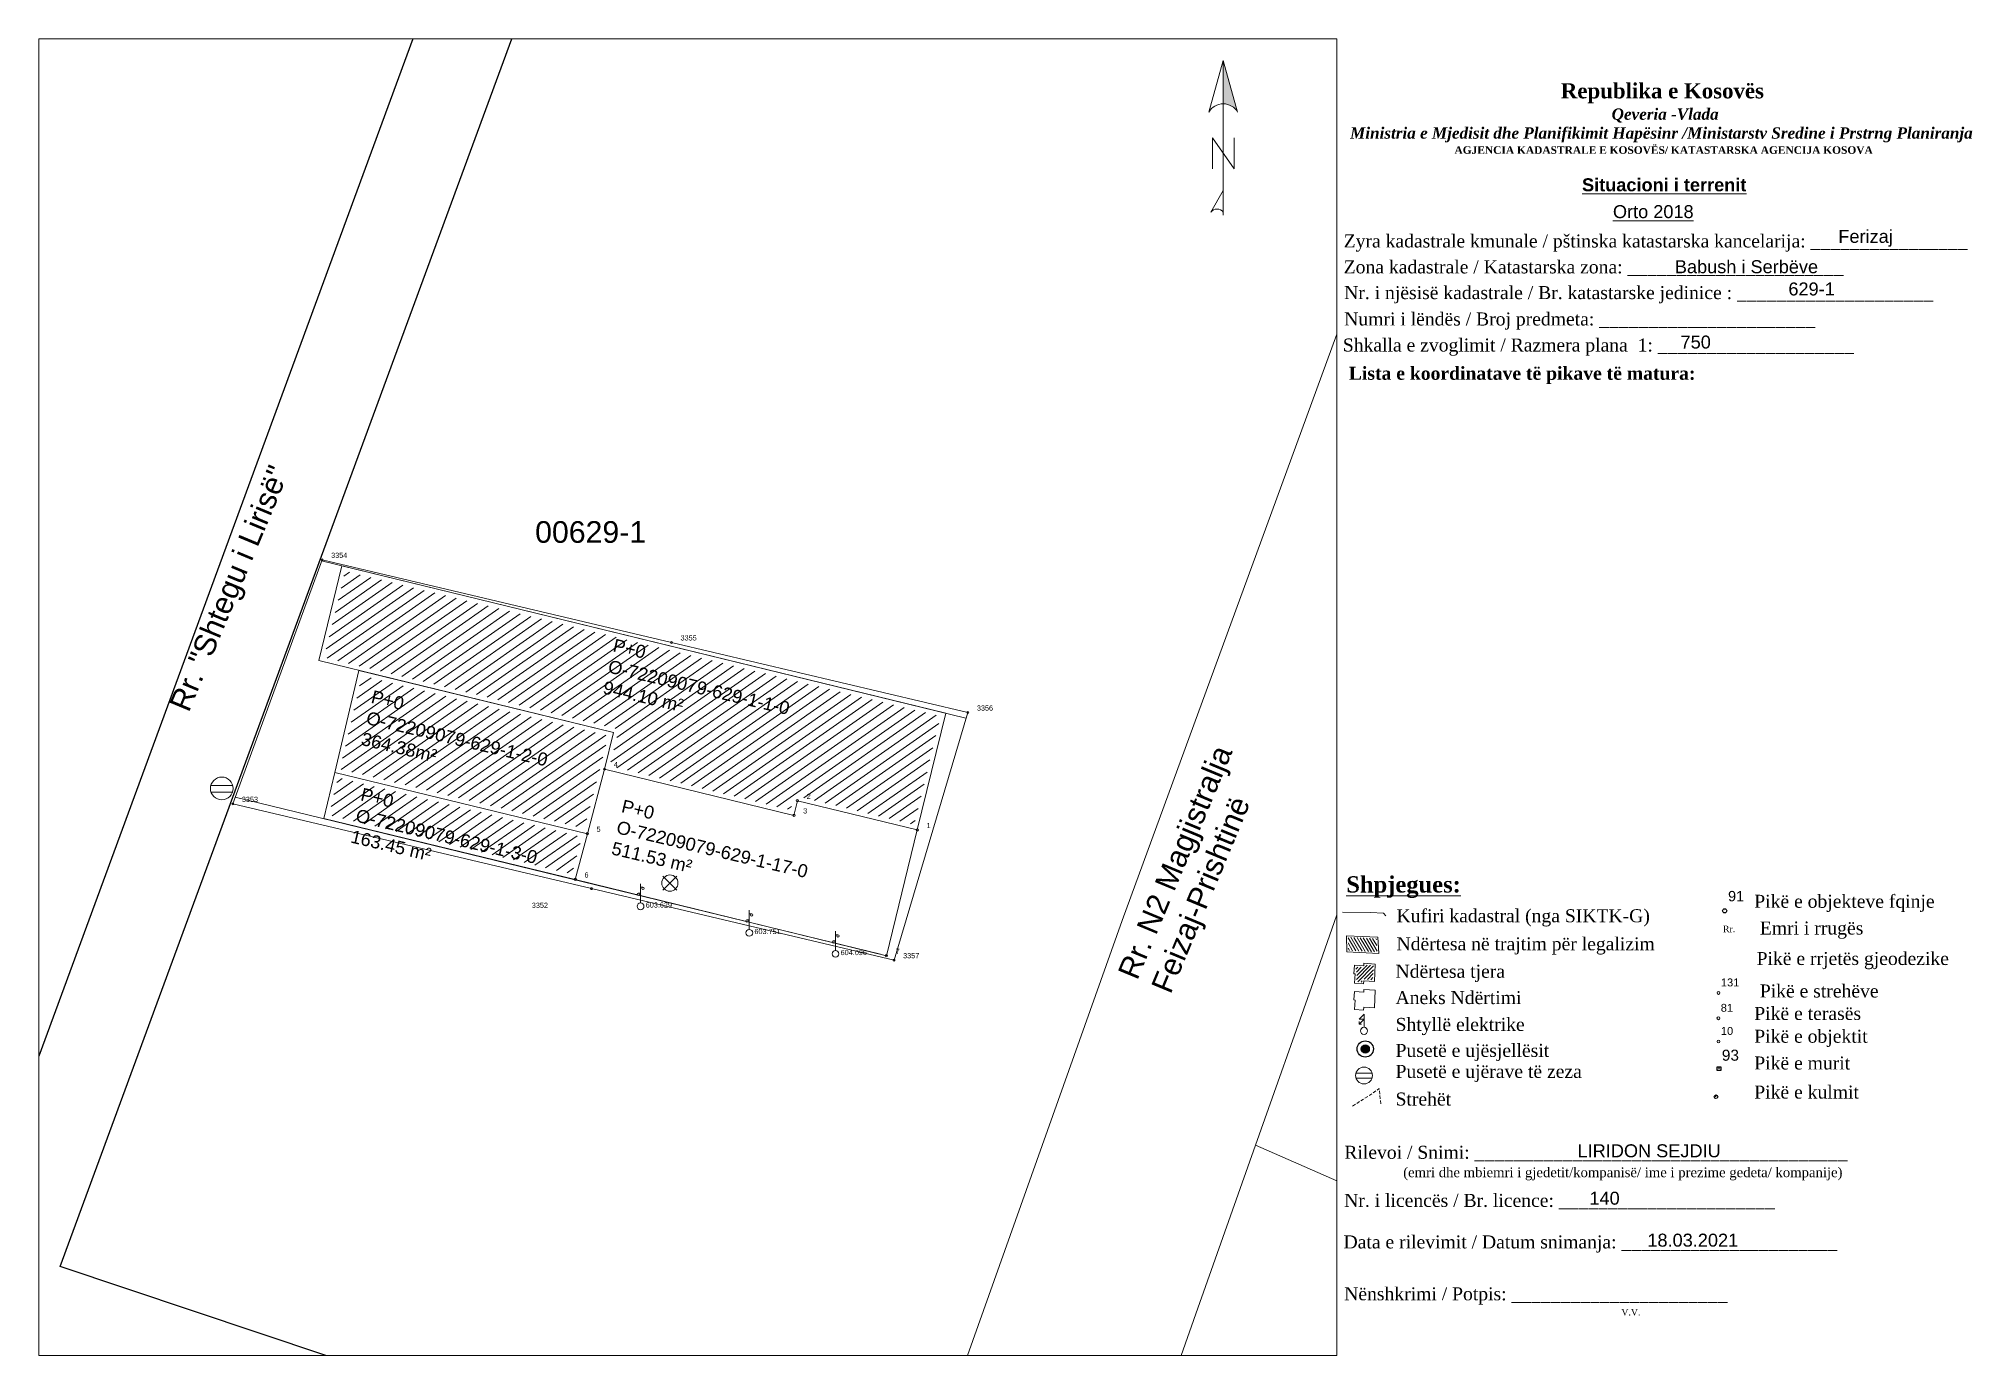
# Paper-space layout 'situacioni-629-1' of a CAD drawing. Header units: metres, sheet in millimetres. Extents: x 0 to 298, y 5 to 208.
# The model-space entities are those that its viewports show. They can reach past a viewport. Long polylines and large blocks are cut down to what shows.
import ezdxf
from ezdxf.enums import TextEntityAlignment as Align

# ---------------------------------------------------------------- set-up
doc = ezdxf.new("R2010")
doc.units = ezdxf.units.M
doc.linetypes.add('DASHED', pattern=[0.75, 0.5, -0.25])
doc.layers.get('0').update_dxf_attribs({"lineweight": 0})
for name, color, linetype in [('0-PARCEL-NUMBER-TEXT', 7, 'Continuous'), ('0-PARCELAT', 7, 'Continuous'), ('Etazha', 7, 'Continuous'), ('Pikat muri', 40, 'Continuous')]:
    doc.layers.add(name, color=color, linetype=linetype)
for name, color, linetype, lineweight in [('Bunar', 5, 'Continuous', 0), ('emrat e rrugeve', 7, 'Continuous', 0), ('Etazha 0 pikat', 1, 'Continuous', 0), ('Etazha 0 terasa', 6, 'Continuous', 0), ('kati 0', 1, 'Continuous', 0), ('kati 7 pikat', 233, 'Continuous', 0), ('Korniza e jashtme', 7, 'Continuous', 0), ('kyqje ujselles', 5, 'Continuous', 0), ('label', 1, 'Continuous', 0), ('ndarje', 52, 'Continuous', 0), ('ndertesa fqinje', 30, 'Continuous', 0), ('Parcela baze', 7, 'Continuous', 0), ('Parcela kadastrale', 7, 'Continuous', 0), ('Perdhesa', 1, 'Continuous', 0), ('perdhesa hash', 1, 'Continuous', 0), ('Pikat Ndarjes', 1, 'Continuous', 0), ('Pikat objekt', 7, 'Continuous', 0), ('Pikat shtyll ndriqimi', 40, 'Continuous', 0), ('Pikat zyrtare', 7, 'Continuous', 0), ('Puset fekali', 30, 'Continuous', 0), ('shkallet pikat', 183, 'Continuous', 0), ('Shtyll elektrike', 7, 'Continuous', 0), ('Shtyll ndriqimi', 7, 'Continuous', 0), ('streha', 190, 'Continuous', 0)]:
    doc.layers.add(name, color=color, linetype=linetype, lineweight=lineweight)
doc.styles.get("Standard").update_dxf_attribs({"font": 'arial.ttf'})

# ---------------------------------------------------------------- blocks, each defined once
blk = doc.blocks.new('*U8')
at = {"linetype": 'ByBlock', "lineweight": -2}
blk.add_hatch(color=0, dxfattribs=at).paths.add_polyline_path([(0, 562), (0, 301, -0.269143), (87, 250)])
at = {"color": 0, "linetype": 'ByBlock', "lineweight": -2}
for points in [[(87, 250, 0.580323), (-87, 250), (0, 562), (87, 250), (0, 562), (0, 300)], [(0, -356, 0.5), (-75, -356), (0, -225)]]:
    blk.add_lwpolyline(points, format="xyb", dxfattribs=at)
for points in [[(0, -375), (0, 562)], [(-66, -94), (-66, 94), (66, -94), (66, 94)]]:
    blk.add_lwpolyline(points, dxfattribs=at)
blk = doc.blocks.new('*X0')
for p, q in [((69.5, 22.78), (70, 22.78)), ((69.5, 22.75), (70, 22.75)), ((69.5, 22.72), (70, 22.72)), ((69.51, 22.81), (69.99, 22.81)), ((69.51, 22.69), (69.99, 22.69)), ((69.52, 22.84), (69.98, 22.84)), ((69.52, 22.66), (69.98, 22.66)), ((69.53, 22.88), (69.97, 22.88)), ((69.53, 22.62), (69.97, 22.62)), ((69.55, 22.91), (69.95, 22.91)), ((69.58, 22.94), (69.92, 22.94)), ((69.63, 22.97), (69.87, 22.97)), ((69.55, 22.59), (69.95, 22.59)), ((69.58, 22.56), (69.92, 22.56)), ((69.63, 22.53), (69.87, 22.53))]:
    blk.add_line(p, q)
blk = doc.blocks.new('Drill Hole')
at = {"color": 0, "linetype": 'ByBlock', "lineweight": -2}
for radius in [0.05, 0.025]:
    blk.add_circle((0, 0), radius, dxfattribs=at)
at = {"color": 0, "linetype": 'ByBlock', "lineweight": -2, "xscale": 0.1000000000000227, "yscale": 0.1000000000000227, "zscale": 0.1000000000000227}
blk.add_blockref('*X0', (-6.975, -2.275), dxfattribs=at)
blk = doc.blocks.new('Settling Basin - PK ujrat e zeza')
at = {"color": 21, "lineweight": 0, "flags": 128}
for points in [[(-0.95, 0.27), (0.96, 0.27)], [(-0.95, -0.33), (0.96, -0.33)]]:
    blk.add_lwpolyline(points, dxfattribs=at)
at = {"color": 21, "lineweight": 0}
blk.add_circle((0, 0), 1, dxfattribs=at)
blk = doc.blocks.new('Puset_Kan_Atmosferik')
blk.add_blockref('Settling Basin - PK ujrat e zeza', (0, 0))
blk = doc.blocks.new('Pole electricity_ Shtyllë Elekrike Druri - tension i lartë')
at = {"color": 1, "linetype": 'ByBlock', "lineweight": 0, "flags": 128}
for points in [[(0, 0.5), (0, 2.35), (-0.7, 1.65), (0, 1.65), (-0.7, 0.95)], [(-0.35, 0.95), (-0.7, 0.95), (-0.7, 1.3)]]:
    blk.add_lwpolyline(points, dxfattribs=at)
at = {"color": 1, "linetype": 'ByBlock', "lineweight": 0}
blk.add_circle((0, 0), 0.5, dxfattribs=at)
blk = doc.blocks.new('Shtylle_Elekrike_Druri')
at = {"color": 1, "lineweight": 0}
blk.add_blockref('Pole electricity_ Shtyllë Elekrike Druri - tension i lartë', (0, 0), dxfattribs=at)
blk = doc.blocks.new('*U9')
at = {"color": 0, "linetype": 'ByBlock', "lineweight": -2}
blk.add_line((0, 0), (0, 0), dxfattribs=at)
blk.add_circle((0, 0), 0.5, dxfattribs=at)
blk = doc.blocks.new('*U14', base_point=(336.16, 80.43, 619.62))
at = {"layer": 'shkallet pikat', "linetype": 'ByBlock', "insert": (336.52, 81.43), "char_height": 1.217, "attachment_point": 7}
blk.add_mtext('131', dxfattribs=at)
blk = doc.blocks.new('*U15', base_point=(336.16, 80.43, 619.62))
at = {"layer": 'shkallet pikat', "linetype": 'ByBlock', "lineweight": -2}
blk.add_blockref('*U14', (336.16, 80.43, 619.62), dxfattribs=at)
blk = doc.blocks.new('*U16', base_point=(336.16, 80.43, 619.62))
at = {"layer": 'shkallet pikat', "linetype": 'ByBlock', "lineweight": -2, "xscale": 0.4424959465003714, "yscale": 0.4424959465003714, "zscale": 0.4424959465003714}
blk.add_blockref('*U9', (336.16, 80.43, 619.62), dxfattribs=at)
at = {"layer": 'shkallet pikat', "linetype": 'ByBlock', "lineweight": -2}
blk.add_blockref('*U15', (336.16, 80.43, 619.62), dxfattribs=at)
blk = doc.blocks.new('*U17', base_point=(344.98, 90.05, 619.9))
at = {"layer": 'Etazha 0 terasa', "linetype": 'ByBlock', "insert": (345.34, 91.04), "char_height": 1.217, "attachment_point": 7}
blk.add_mtext('81', dxfattribs=at)
blk = doc.blocks.new('*U18', base_point=(344.98, 90.05, 619.9))
at = {"layer": 'Etazha 0 terasa', "linetype": 'ByBlock', "lineweight": -2}
blk.add_blockref('*U17', (344.98, 90.05, 619.9), dxfattribs=at)
blk = doc.blocks.new('*U19', base_point=(344.98, 90.05, 619.9))
at = {"layer": 'Etazha 0 terasa', "linetype": 'ByBlock', "lineweight": -2}
blk.add_blockref('*U18', (344.98, 90.05, 619.9), dxfattribs=at)
at = {"layer": 'Etazha 0 terasa', "linetype": 'ByBlock', "lineweight": -2, "xscale": 0.4424959465003714, "yscale": 0.4424959465003714, "zscale": 0.4424959465003714}
blk.add_blockref('*U9', (344.98, 90.05, 619.9), dxfattribs=at)
blk = doc.blocks.new('*U20', base_point=(342.04, 86.06, 620.6))
at = {"layer": 'Etazha 0 pikat', "linetype": 'ByBlock', "insert": (342.4, 87.06), "char_height": 1.217, "attachment_point": 7}
blk.add_mtext('10', dxfattribs=at)
blk = doc.blocks.new('*U21', base_point=(342.04, 86.06, 620.6))
at = {"layer": 'Etazha 0 pikat', "linetype": 'ByBlock', "lineweight": -2}
blk.add_blockref('*U20', (342.04, 86.06, 620.6), dxfattribs=at)
blk = doc.blocks.new('*U22', base_point=(342.04, 86.06, 620.6))
at = {"layer": 'Etazha 0 pikat', "linetype": 'ByBlock', "lineweight": -2}
blk.add_blockref('*U21', (342.04, 86.06, 620.6), dxfattribs=at)
at = {"layer": 'Etazha 0 pikat', "linetype": 'ByBlock', "lineweight": -2, "xscale": 0.4424959465003714, "yscale": 0.4424959465003714, "zscale": 0.4424959465003714}
blk.add_blockref('*U9', (342.04, 86.06, 620.6), dxfattribs=at)
blk = doc.blocks.new('A$C15BF54BC')
at = {"layer": 'perdhesa hash'}
h = blk.add_hatch(dxfattribs=at)
h.set_pattern_fill('ANSI31', color=256, scale=0.3, angle=45)
h.set_pattern_definition([(90, (-7512377.7412, -4692014.2266), (-0.9525, 2e-16), [])])
h.paths.add_polyline_path([(3.13, 10.88), (0.67, 6.69), (9.51, 0.73), (11.77, 5.14)])
h.paths.add_polyline_path([(3.98, 6.84), (6.05, 5.66), (6.47, 6.4), (4.4, 7.58)], flags=24)
h.paths.add_polyline_path([(2.22, 8.76), (9.68, 3.8), (10.17, 4.53), (2.71, 9.49)], flags=24)
at = {"layer": 'Perdhesa', "elevation": 615.28, "flags": 128}
blk.add_lwpolyline([(9.69, 0), (0, 6.54), (2.97, 11.59), (12.42, 5.31)], close=True, dxfattribs=at)
blk = doc.blocks.new('*U24')
at = {"color": 0, "linetype": 'ByBlock', "lineweight": -2}
blk.add_line((0, 0), (0, 0.5), dxfattribs=at)
blk.add_lwpolyline([(-0.5, -0.5), (-0.5, 0.5), (0.5, 0.5), (0.5, -0.5)], close=True, dxfattribs=at)
blk = doc.blocks.new('*U25', base_point=(331.69, 53.99, 573.27))
at = {"layer": 'Pikat muri', "linetype": 'ByBlock', "insert": (332.34, 55.79, 573.27), "char_height": 2.54, "attachment_point": 7}
blk.add_mtext('93', dxfattribs=at)
blk = doc.blocks.new('*U26', base_point=(331.69, 53.99, 573.27))
at = {"color": 25, "linetype": 'ByBlock', "lineweight": -2}
blk.add_blockref('*U25', (331.69, 53.99, 573.27), dxfattribs=at)
blk = doc.blocks.new('*U27')
at = {"color": 0, "linetype": 'ByBlock', "lineweight": -2}
blk.add_line((0, 0), (0, 0.5), dxfattribs=at)
blk.add_circle((0, 0), 0.5, dxfattribs=at)
blk = doc.blocks.new('*U30', base_point=(327.64, 52.97, 576.3))
at = {"layer": 'Pikat objekt', "linetype": 'ByBlock', "insert": (328.29, 54.78, 576.3), "char_height": 2, "attachment_point": 7}
blk.add_mtext('{\\C26;91}', dxfattribs=at)
blk = doc.blocks.new('*U31', base_point=(327.64, 52.97, 576.3))
at = {"layer": 'Pikat objekt', "color": 24, "linetype": 'ByBlock', "lineweight": -2}
blk.add_blockref('*U30', (327.64, 52.97, 576.3), dxfattribs=at)
blk = doc.blocks.new('ACMAP_ANN_TEMPLATE_PIN-SUN')
blk.add_attdef('PIN', text='', height=2.5).set_placement((366708.21, 310584.18), align=Align.MIDDLE)
blk = doc.blocks.new('*U39', base_point=(7513399.422, 4700627.979, 603.101))
at = {"layer": 'Puset fekali', "color": 0, "linetype": 'ByBlock', "lineweight": -2, "xscale": 1.312499985891642, "yscale": 1.312499985891642, "zscale": 1.312499985891642}
blk.add_blockref('Puset_Kan_Atmosferik', (7513399.422, 4700627.979, 603.101), dxfattribs=at)
blk = doc.blocks.new('Marker Pnt')
at = {"flags": 128}
for points in [[(0.86, -0.86), (-0.86, 0.86)], [(0.86, 0.86), (-0.86, -0.86)]]:
    blk.add_lwpolyline(points, dxfattribs=at)
blk.add_circle((0, 0), 1)
blk = doc.blocks.new('*U40', base_point=(7513451.163, 4700617.055, 603.528))
at = {"layer": 'Bunar', "linetype": 'ByBlock', "lineweight": -2, "xscale": 0.937499990625, "yscale": 0.937499990625, "zscale": 0.937499990625}
blk.add_blockref('Marker Pnt', (7513451.163, 4700617.055, 603.528), dxfattribs=at)
blk = doc.blocks.new('Shtyll ndriqimi')
at = {"layer": 'Shtyll ndriqimi'}
for p, q in [((0, 0.15), (0, 1.005)), ((0, 0.578), (-0.106, 0.578)), ((0, 0.847), (0.106, 0.847))]:
    blk.add_line(p, q, dxfattribs=at)
for centre, radius in [((-0.106, 0.528), 0.05), ((0, 0), 0.15), ((0.106, 0.797), 0.05)]:
    blk.add_circle(centre, radius, dxfattribs=at)
blk = doc.blocks.new('*U98', base_point=(7513447.781, 4700614.374, 603.629))
at = {"layer": 'kati 7 pikat', "linetype": 'ByBlock', "lineweight": -2, "xscale": 2.596568450992629, "yscale": 2.596568450992629, "zscale": 2.596568450992629}
blk.add_blockref('Shtyll ndriqimi', (7513447.781, 4700614.374, 603.629), dxfattribs=at)
at = {"layer": 'label', "linetype": 'ByBlock', "insert": (7513448.37283, 4700614.524, 603.629), "char_height": 0.6, "attachment_point": 4}
blk.add_mtext('{\\C256;603.629}', dxfattribs=at)
blk = doc.blocks.new('*U102', base_point=(7513460.333, 4700611.313, 603.751))
at = {"layer": 'kati 7 pikat', "linetype": 'ByBlock', "lineweight": -2, "xscale": 2.596568450992629, "yscale": 2.596568450992629, "zscale": 2.596568450992629}
blk.add_blockref('Shtyll ndriqimi', (7513460.333, 4700611.313, 603.751), dxfattribs=at)
at = {"layer": 'label', "linetype": 'ByBlock', "insert": (7513460.92483, 4700611.463, 603.751), "char_height": 0.6, "attachment_point": 4}
blk.add_mtext('{\\C256;603.751}', dxfattribs=at)
blk = doc.blocks.new('*U104', base_point=(7513470.29, 4700608.877, 604.096))
at = {"layer": 'kati 7 pikat', "linetype": 'ByBlock', "lineweight": -2, "xscale": 2.596568450992629, "yscale": 2.596568450992629, "zscale": 2.596568450992629}
blk.add_blockref('Shtyll ndriqimi', (7513470.29, 4700608.877, 604.096), dxfattribs=at)
at = {"layer": 'label', "linetype": 'ByBlock', "insert": (7513470.88183, 4700609.027, 604.096), "char_height": 0.6, "attachment_point": 4}
blk.add_mtext('{\\C256;604.096}', dxfattribs=at)
blk = doc.blocks.new('*U124', base_point=(7513442.11, 4700616.41))
at = {"layer": 'Pikat zyrtare', "linetype": 'ByBlock', "lineweight": -2}
blk.add_line((7513442.11, 4700616.41), (7513442.11, 4700616.41), dxfattribs=at)
blk.add_circle((7513442.11, 4700616.41), 0.112, dxfattribs=at)
at = {"layer": 'Pikat zyrtare', "linetype": 'ByBlock', "insert": (7513435.22, 4700614.79), "char_height": 0.6, "attachment_point": 1}
blk.add_mtext('3352', dxfattribs=at)
blk = doc.blocks.new('*U125', base_point=(7513400.68, 4700626.21))
at = {"layer": 'Pikat zyrtare', "linetype": 'ByBlock', "lineweight": -2}
blk.add_line((7513400.68, 4700626.21), (7513400.68, 4700626.21), dxfattribs=at)
blk.add_circle((7513400.68, 4700626.21), 0.112, dxfattribs=at)
at = {"layer": 'Pikat zyrtare', "linetype": 'ByBlock', "insert": (7513401.74, 4700627.02), "char_height": 0.6, "attachment_point": 1}
blk.add_mtext('3353', dxfattribs=at)
blk = doc.blocks.new('*U126', base_point=(7513411, 4700654.39))
at = {"layer": 'Pikat zyrtare', "linetype": 'ByBlock', "lineweight": -2}
blk.add_line((7513411, 4700654.39), (7513411, 4700654.39), dxfattribs=at)
blk.add_circle((7513411, 4700654.39), 0.112, dxfattribs=at)
at = {"layer": 'Pikat zyrtare', "linetype": 'ByBlock', "insert": (7513412.05, 4700655.21), "char_height": 0.6, "attachment_point": 1}
blk.add_mtext('3354', dxfattribs=at)
blk = doc.blocks.new('*U127', base_point=(7513451.34, 4700644.85))
at = {"layer": 'Pikat zyrtare', "linetype": 'ByBlock', "lineweight": -2}
blk.add_line((7513451.34, 4700644.85), (7513451.34, 4700644.85), dxfattribs=at)
blk.add_circle((7513451.34, 4700644.85), 0.112, dxfattribs=at)
at = {"layer": 'Pikat zyrtare', "linetype": 'ByBlock', "insert": (7513452.39, 4700645.67), "char_height": 0.6, "attachment_point": 1}
blk.add_mtext('3355', dxfattribs=at)
blk = doc.blocks.new('*U128', base_point=(7513485.56, 4700636.76))
at = {"layer": 'Pikat zyrtare', "linetype": 'ByBlock', "lineweight": -2}
blk.add_line((7513485.56, 4700636.76), (7513485.56, 4700636.76), dxfattribs=at)
blk.add_circle((7513485.56, 4700636.76), 0.112, dxfattribs=at)
at = {"layer": 'Pikat zyrtare', "linetype": 'ByBlock', "insert": (7513486.61, 4700637.57), "char_height": 0.6, "attachment_point": 1}
blk.add_mtext('3356', dxfattribs=at)
blk = doc.blocks.new('*U129', base_point=(7513477.04, 4700608.15))
at = {"layer": 'Pikat zyrtare', "linetype": 'ByBlock', "lineweight": -2}
blk.add_line((7513477.04, 4700608.15), (7513477.04, 4700608.15), dxfattribs=at)
blk.add_circle((7513477.04, 4700608.15), 0.112, dxfattribs=at)
at = {"layer": 'Pikat zyrtare', "linetype": 'ByBlock', "insert": (7513478.09, 4700608.97), "char_height": 0.6, "attachment_point": 1}
blk.add_mtext('3357', dxfattribs=at)
blk = doc.blocks.new('*U130', base_point=(7513479.73, 4700623.19))
at = {"layer": 'Pikat Ndarjes', "linetype": 'ByBlock', "lineweight": -2}
blk.add_line((7513479.73, 4700623.19), (7513479.73, 4700623.19), dxfattribs=at)
blk.add_circle((7513479.73, 4700623.19), 0.131, dxfattribs=at)
at = {"layer": 'Pikat Ndarjes', "linetype": 'ByBlock', "insert": (7513480.8, 4700624), "char_height": 0.6, "attachment_point": 1}
blk.add_mtext('1', dxfattribs=at)
blk = doc.blocks.new('*U131', base_point=(7513465.89, 4700626.57))
at = {"layer": 'Pikat Ndarjes', "linetype": 'ByBlock', "lineweight": -2}
blk.add_line((7513465.89, 4700626.57), (7513465.89, 4700626.57), dxfattribs=at)
blk.add_circle((7513465.89, 4700626.57), 0.131, dxfattribs=at)
at = {"layer": 'Pikat Ndarjes', "linetype": 'ByBlock', "insert": (7513466.96, 4700627.38), "char_height": 0.6, "attachment_point": 1}
blk.add_mtext('2', dxfattribs=at)
blk = doc.blocks.new('*U132', base_point=(7513465.48, 4700624.87))
at = {"layer": 'Pikat Ndarjes', "linetype": 'ByBlock', "lineweight": -2}
blk.add_line((7513465.48, 4700624.87), (7513465.48, 4700624.87), dxfattribs=at)
blk.add_circle((7513465.48, 4700624.87), 0.131, dxfattribs=at)
at = {"layer": 'Pikat Ndarjes', "linetype": 'ByBlock', "insert": (7513466.55, 4700625.69), "char_height": 0.6, "attachment_point": 1}
blk.add_mtext('3', dxfattribs=at)
blk = doc.blocks.new('*U133', base_point=(7513443.61, 4700630.21))
at = {"layer": 'Pikat Ndarjes', "linetype": 'ByBlock', "lineweight": -2}
blk.add_line((7513443.61, 4700630.21), (7513443.61, 4700630.21), dxfattribs=at)
blk.add_circle((7513443.61, 4700630.21), 0.131, dxfattribs=at)
at = {"layer": 'Pikat Ndarjes', "linetype": 'ByBlock', "insert": (7513444.68, 4700631.03), "char_height": 0.6, "attachment_point": 1}
blk.add_mtext('4', dxfattribs=at)
blk = doc.blocks.new('*U134', base_point=(7513441.63, 4700622.75))
at = {"layer": 'Pikat Ndarjes', "linetype": 'ByBlock', "lineweight": -2}
blk.add_line((7513441.63, 4700622.75), (7513441.63, 4700622.75), dxfattribs=at)
blk.add_circle((7513441.63, 4700622.75), 0.131, dxfattribs=at)
at = {"layer": 'Pikat Ndarjes', "linetype": 'ByBlock', "insert": (7513442.69, 4700623.57), "char_height": 0.6, "attachment_point": 1}
blk.add_mtext('5', dxfattribs=at)
blk = doc.blocks.new('*U135', base_point=(7513440.23, 4700617.48))
at = {"layer": 'Pikat Ndarjes', "linetype": 'ByBlock', "lineweight": -2}
blk.add_line((7513440.23, 4700617.48), (7513440.23, 4700617.48), dxfattribs=at)
blk.add_circle((7513440.23, 4700617.48), 0.131, dxfattribs=at)
at = {"layer": 'Pikat Ndarjes', "linetype": 'ByBlock', "insert": (7513441.3, 4700618.29), "char_height": 0.6, "attachment_point": 1}
blk.add_mtext('6', dxfattribs=at)
blk = doc.blocks.new('*U136', base_point=(7513476.16, 4700608.66))
at = {"layer": 'Pikat Ndarjes', "linetype": 'ByBlock', "lineweight": -2}
blk.add_line((7513476.16, 4700608.66), (7513476.16, 4700608.66), dxfattribs=at)
blk.add_circle((7513476.16, 4700608.66), 0.131, dxfattribs=at)
at = {"layer": 'Pikat Ndarjes', "linetype": 'ByBlock', "insert": (7513477.23, 4700609.47), "char_height": 0.6, "attachment_point": 1}
blk.add_mtext('7', dxfattribs=at)

msp = doc.modelspace()

# ---------------------------------------------------------------- hatches: boundary and pattern name
at = {"layer": 'kati 0'}
h = msp.add_hatch(dxfattribs=at)
h.set_pattern_fill('ANSI31', color=252, scale=0.3, angle=350)
h.paths.add_polyline_path([(7513413.67, 4700653.08), (7513411.23, 4700643.11), (7513445.25, 4700634.81), (7513444.21, 4700630.58), (7513465.11, 4700625.48), (7513465.53, 4700627.17), (7513479.36, 4700623.79), (7513482.42, 4700636.31)])
h.paths.add_polyline_path([(7513465.83, 4700627.24), (7513468.45, 4700627.24), (7513468.45, 4700629.87), (7513465.83, 4700629.87)], flags=24)
h.paths.add_polyline_path([(7513457.04, 4700626.46), (7513459.66, 4700626.46), (7513459.66, 4700629.08), (7513457.04, 4700629.08)], flags=25)
h.paths.add_polyline_path([(7513443.89, 4700629.41), (7513446.51, 4700629.41), (7513446.51, 4700632.04), (7513443.89, 4700632.04)], flags=25)
h.paths.add_polyline_path([(7513444.9, 4700634.14), (7513447.51, 4700634.14), (7513447.51, 4700636.77), (7513444.9, 4700636.77)], flags=24)
h.paths.add_polyline_path([(7513415.74, 4700641.38), (7513419.35, 4700641.38), (7513419.35, 4700644.01), (7513415.74, 4700644.01)], flags=25)
h.paths.add_polyline_path([(7513442.61, 4700638.26), (7513464.26, 4700633.14), (7513466.13, 4700641.04), (7513444.48, 4700646.16)], flags=24)
h = msp.add_hatch(dxfattribs=at)
h.set_pattern_fill('ANSI31', color=252, scale=0.3, angle=350)
h.paths.add_polyline_path([(7513415.61, 4700641.01), (7513414.13, 4700634.72, -0.093356), (7513414.14, 4700634.65, -0.211877), (7513414.08, 4700634.51), (7513413.07, 4700630.21), (7513441.27, 4700623.36), (7513442.52, 4700628.05, -0.191104), (7513442.55, 4700628.19), (7513443.12, 4700630.33), (7513444.04, 4700634.07)])
h.paths.add_polyline_path([(7513440.33, 4700627.52), (7513442.95, 4700627.52), (7513442.95, 4700630.15), (7513440.33, 4700630.15)], flags=24)
h.paths.add_polyline_path([(7513435.6, 4700624.21), (7513440.97, 4700624.21), (7513440.97, 4700626.52), (7513435.6, 4700626.52)], flags=25)
h.paths.add_polyline_path([(7513435.66, 4700625.58), (7513441.9, 4700625.58), (7513441.9, 4700627.89), (7513435.66, 4700627.89)], flags=24)
h.paths.add_polyline_path([(7513414.7, 4700632.31), (7513436.34, 4700627.2), (7513438.21, 4700635.1), (7513416.56, 4700640.22)], flags=24)
h = msp.add_hatch(dxfattribs=at)
h.set_pattern_fill('ANSI31', color=252, scale=0.3, angle=350)
h.paths.add_polyline_path([(7513412.84, 4700629.24), (7513411.8, 4700624.9), (7513439.87, 4700618.08), (7513441.01, 4700622.39)])
h.paths.add_polyline_path([(7513437.99, 4700618.32), (7513440.61, 4700618.32), (7513440.61, 4700620.95), (7513437.99, 4700620.95)], flags=25)
h.paths.add_polyline_path([(7513411.9, 4700626.02), (7513414.52, 4700626.02), (7513414.52, 4700628.64), (7513411.9, 4700628.64)], flags=25)
h.paths.add_polyline_path([(7513413.42, 4700621.05), (7513435.14, 4700615.92), (7513437, 4700623.83), (7513415.29, 4700628.96)], flags=9)

# ---------------------------------------------------------------- linework, layer by layer
at = {"layer": '0-PARCELAT', "lineweight": 0}
for points in [[(7513540.37, 4700648.43), (7513525.45, 4700605.59), (7513518.79, 4700586.77), (7513512.13, 4700567.97), (7513503.73, 4700544.25)], [(7513475.45, 4700534.27), (7513503.4, 4700612.74), (7513518.92, 4700655.19), (7513531.56, 4700689.75)], [(7513566.18, 4700566.12), (7513518.79, 4700586.77), (7513525.45, 4700605.59), (7513540.37, 4700648.43)], [(7513531.56, 4700689.75), (7513518.92, 4700655.19), (7513503.4, 4700612.74), (7513475.45, 4700534.27)]]:
    msp.add_lwpolyline(points, dxfattribs=at)
at = {"layer": '0-PARCELAT', "flags": 128}
msp.add_lwpolyline([(7513466.74, 4700806.59), (7513458.3, 4700802.61), (7513452.96, 4700800.14), (7513366.9, 4700566.1), (7513474.06, 4700530.31), (7513475.45, 4700534.27), (7513477.64, 4700540.41), (7513380.76, 4700572.76)], close=True, dxfattribs=at)
at = {"layer": 'kati 0', "color": 252, "flags": 128}
for points, elevation in [([(7513443.61, 4700630.21), (7513465.48, 4700624.87), (7513465.89, 4700626.57), (7513479.73, 4700623.19), (7513483.03, 4700636.67), (7513413.3, 4700653.69), (7513410.62, 4700642.74), (7513444.64, 4700634.44)], 603.45), ([(7513444.64, 4700634.44), (7513415.24, 4700641.61), (7513412.46, 4700629.84), (7513441.63, 4700622.75), (7513443.61, 4700630.21)], 603.25), ([(7513441.63, 4700622.75), (7513412.46, 4700629.84), (7513411.2, 4700624.53), (7513440.23, 4700617.48)], 603.25)]:
    msp.add_lwpolyline(points, close=True, dxfattribs=dict(at, elevation=elevation))
at = {"layer": 'kati 0', "flags": 128}
msp.add_lwpolyline([(7513479.73, 4700623.19), (7513465.89, 4700626.57), (7513465.48, 4700624.87), (7513443.61, 4700630.21), (7513441.63, 4700622.75), (7513440.23, 4700617.48), (7513476.16, 4700608.66)], close=True, dxfattribs=at)
at = {"layer": 'ndarje', "flags": 128}
for points in [[(7513410.95, 4700654.26), (7513485.33, 4700636.11)], [(7513475.48, 4700608.85), (7513400.96, 4700626.97)]]:
    msp.add_lwpolyline(points, dxfattribs=at)
at = {"layer": 'Parcela baze'}
msp.add_lwpolyline([(7513442.11, 4700616.41), (7513400.69, 4700626.21), (7513411, 4700654.39), (7513451.34, 4700644.85), (7513485.56, 4700636.76), (7513477.04, 4700608.15)], close=True, dxfattribs=at)

# ---------------------------------------------------------------- block references
at = {"layer": '0-PARCEL-NUMBER-TEXT'}
msp.add_blockref('ACMAP_ANN_TEMPLATE_PIN-SUN', (7146733.8, 4390073.42), dxfattribs=at).add_auto_attribs({'PIN': '00629-1'})
at = {"layer": 'Bunar'}
msp.add_blockref('*U40', (7513451.16, 4700617.05, 603.53), dxfattribs=at)
at = {"layer": 'Pikat Ndarjes'}
for name, p in [('*U133', (7513443.61, 4700630.21)), ('*U131', (7513465.89, 4700626.57)), ('*U132', (7513465.48, 4700624.87)), ('*U130', (7513479.73, 4700623.19)), ('*U134', (7513441.63, 4700622.75)), ('*U135', (7513440.23, 4700617.48)), ('*U136', (7513476.16, 4700608.66))]:
    msp.add_blockref(name, p, dxfattribs=at)
at = {"layer": 'Pikat shtyll ndriqimi'}
for name, p in [('*U98', (7513447.78, 4700614.37, 603.63)), ('*U102', (7513460.33, 4700611.31, 603.75)), ('*U104', (7513470.29, 4700608.88, 604.1))]:
    msp.add_blockref(name, p, dxfattribs=at)
at = {"layer": 'Pikat zyrtare'}
for name, p in [('*U126', (7513411, 4700654.39)), ('*U127', (7513451.34, 4700644.85)), ('*U128', (7513485.56, 4700636.76)), ('*U125', (7513400.68, 4700626.21)), ('*U124', (7513442.11, 4700616.41)), ('*U129', (7513477.04, 4700608.15))]:
    msp.add_blockref(name, p, dxfattribs=at)
at = {"layer": 'Puset fekali'}
msp.add_blockref('*U39', (7513399.42, 4700627.98, 603.1), dxfattribs=at)

# ---------------------------------------------------------------- texts
at = {"layer": 'emrat e rrugeve', "linetype": 'DASHED', "attachment_point": 1}
for s, insert, char_height, rotation in [('Rr. "Shtegu i Lirisë"', (7513393.29, 4700637.63), 2.5, 67.4038), ('Rr. N2 Magjistralja Feizaj-Prishtinë', (7513502.81, 4700606.7), 2.5, 67.4038), ('P+0\\PO-72209079-629-1-17-0\\P511.53 m²', (7513445.81, 4700626.72), 1.5, 346.6956)]:
    msp.add_mtext_dynamic_manual_height_columns(s, width=35.5316, gutter_width=1, heights=[0], dxfattribs=dict(at, insert=insert, char_height=char_height, rotation=rotation))
at = {"layer": 'Etazha', "color": 252, "char_height": 1.5, "attachment_point": 1, "rotation": 346.6956}
for s, width, insert in [('P+0\\PO-72209079-629-1-1-0\\P944.10 m²', 35.5316, (7513444.83, 4700645.29)), ('P+0\\PO-72209079-629-1-2-0\\P364.38m²', 26.2359, (7513416.91, 4700639.35)), ('P+0\\PO-72209079-629-1-3-0\\P163.45 m²', 25.281, (7513415.7, 4700628.08))]:
    msp.add_mtext_dynamic_manual_height_columns(s, width=width, gutter_width=1, heights=[0], dxfattribs=dict(at, insert=insert))

psp = doc.layouts.new('situacioni-629-1')

# ---------------------------------------------------------------- hatches: boundary and pattern name
at = {"layer": 'ndertesa fqinje'}
h = psp.add_hatch(dxfattribs=at)
h.set_pattern_fill('ANSI31', color=256, scale=0.124587)
h.set_pattern_definition([(45, (-1871449.20362, -1176168.6832), (-0.27970504433, 0.27970504433), [])])
h.paths.add_polyline_path([(205.95, 65.4), (204.69, 65.49), (204.65, 65.08), (203.23, 65.18), (203.17, 64.37), (203.4, 64.36), (203.28, 62.9), (204.19, 62.85), (204.26, 63.32), (205.84, 63.19)])

# ---------------------------------------------------------------- linework, layer by layer
at = {"layer": 'ndertesa fqinje', "color": 7, "linetype": 'Continuous', "lineweight": 13}
for points in [[(206.21, 65.63), (206.08, 62.92), (204.47, 63.06), (204.41, 62.59), (203.02, 62.67), (203.13, 64.12), (202.9, 64.13), (202.99, 65.45), (204.43, 65.34), (204.46, 65.76)], [(206.21, 61.58), (206.08, 58.88), (204.47, 59.01), (204.41, 58.54), (203.02, 58.63), (203.13, 60.08), (202.9, 60.09), (202.99, 61.41), (204.43, 61.3), (204.46, 61.71)]]:
    psp.add_lwpolyline(points, close=True, dxfattribs=at)
at = {"layer": 'Parcela kadastrale', "flags": 128}
psp.add_lwpolyline([(201.15, 73.63), (205.45, 73.57), (207.46, 73.48), (207.84, 73.05)], dxfattribs=at)
at = {"layer": 'streha', "linetype": 'DASHED', "flags": 128}
psp.add_lwpolyline([(202.73, 43.76), (205.35, 45.45), (206.83, 46.45), (207.07, 43.92)], dxfattribs=at)

# ---------------------------------------------------------------- block references
at = {"xscale": 0.0254, "yscale": 0.0254, "zscale": 0.0254}
psp.add_blockref('*U8', (182.81, 190.45), dxfattribs=at)
at = {"color": 25, "linetype": 'ByBlock', "lineweight": -2}
for name, xscale, yscale, zscale in [('*U26', 0.6686296003202031, 0.6686296003202031, 0.6686296003202031), ('*U24', 0.5349036802561625, 0.5349036802561625, 0.5349036802561625)]:
    psp.add_blockref(name, (259.13, 49.51, 383.3), dxfattribs=dict(at, xscale=xscale, yscale=yscale, zscale=zscale))
at = {"color": 97, "linetype": 'ByBlock', "lineweight": -2, "xscale": 0.5465772699824809, "yscale": 0.5465772699824809, "zscale": 0.5465772699824809}
psp.add_blockref('*U27', (258.66, 45.19, 397.83), dxfattribs=at)
at = {"layer": 'Etazha 0 pikat'}
psp.add_blockref('*U22', (259.06, 53.7, 620.6), dxfattribs=at)
at = {"layer": 'Etazha 0 terasa'}
psp.add_blockref('*U19', (259.04, 57.27, 619.9), dxfattribs=at)
at = {"layer": 'kyqje ujselles', "color": 0, "linetype": 'ByBlock', "lineweight": -2, "xscale": 24.999995000001, "yscale": 24.999995000001, "zscale": 24.999995000001}
psp.add_blockref('Drill Hole', (204.67, 52.55, 619.52), dxfattribs=at)
at = {"layer": 'Perdhesa', "xscale": 0.4215709049898509, "yscale": 0.4215709049898509, "zscale": 0.4215709049898509, "rotation": 30.65689247966421}
psp.add_blockref('A$C15BF54BC', (203.22, 65.15, -259.38), dxfattribs=at)
at = {"layer": 'Pikat objekt', "color": 24, "linetype": 'ByBlock', "lineweight": -2}
for name, xscale, yscale, zscale in [('*U31', 0.7973264674300555, 0.7973264674300555, 0.7973264674300555), ('*U9', 0.6378611611868212, 0.6378611611868212, 0.6378611611868212)]:
    psp.add_blockref(name, (260, 73.82, 459.5), dxfattribs=dict(at, xscale=xscale, yscale=yscale, zscale=zscale))
at = {"layer": 'Puset fekali', "color": 0, "linetype": 'ByBlock', "lineweight": -2, "xscale": 1.298461642721147, "yscale": 1.298461642721147, "zscale": 1.298461642721147}
psp.add_blockref('Puset_Kan_Atmosferik', (204.48, 48.47, 459.81), dxfattribs=at)
at = {"layer": 'shkallet pikat'}
psp.add_blockref('*U16', (259.06, 61.17, 619.62), dxfattribs=at)
at = {"layer": 'Shtyll elektrike', "color": 0, "linetype": 'ByBlock', "lineweight": -2, "xscale": 1.102172484047922, "yscale": 1.102172484047922, "zscale": 1.102172484047922}
psp.add_blockref('Shtylle_Elekrike_Druri', (204.48, 55.33, 326.06), dxfattribs=at)

# ---------------------------------------------------------------- texts
for s, p in [('%%UOrto 2018', (242.8, 180.48)), ('LIRIDON SEJDIU', (237.35, 35.87)), ('140', (239.18, 28.57))]:
    psp.add_text(s, height=2).set_placement(p)
at = {"linetype": 'DASHED'}
for s, p in [('Babush i Serbëve', (252.33, 172)), ('629-1', (269.81, 168.57)), ('750', (253.21, 160.4)), ('18.03.2021', (248.1, 22.11))]:
    psp.add_text(s, height=2, dxfattribs=at).set_placement(p)
at = {"attachment_point": 1}
for s, insert, char_height, width in [('{\\fBook Antiqua|b1|i0|c0|p18;\\H1.3333x;\\W9.4004;          \\W1;Republika e Kosovës\\fTimes New Roman|b1|i0|c0|p18;\\P\\fBook Antiqua|b1|i1|c0|p18;\\H0.75x;\\W9.7992;              \\W1;Qeveria -Vlada\\P\\fTimes New Roman|b1|i1|c0|p18;\\W9.5167;        \\W1;Ministria e Mjedisit dhe Planifikimit Hapësinr /Ministarstv Sredine i Prstrng Planiranja\\P\\fBook Antiqua|b1|i0|c0|p18;\\H0.66668x;\\W9.4224;                \\W1;AGJENCIA KADASTRALE E KOSOVËS/ KATASTARSKA AGENCIJA KOSOVA}', (152.12, 201.25), 1.74651, 191.8237), ('{\\fArial|b1|i0|c0|p34;\\LSituacioni i terrenit }', (238.04, 186.61), 2, 26.5502), ('Ferizaj', (277.5, 178.67), 2, 24.6598), ('{\\fTimes New Roman|b0|i0|c0|p18; Zyra kadastrale kmunale / pštinska katastarska kancelarija: ________________}', (200.59, 177.96), 2, 114.6874), ('{\\fTimes New Roman|b0|i0|c0|p18; Zona kadastrale / Katastarska zona: ______________________}', (200.59, 173.97), 2, 83.344), ('{\\fTimes New Roman|b0|i0|c0|p18;Nr. i njësisë kadastrale / Br. katastarske jedinice : ____________________}', (201.42, 170.01), 2, 98.5379), ('{\\fTimes New Roman|b0|i0|c0|p18; Numri i lëndës / Broj predmeta: ______________________}', (200.67, 165.95), 2, 83.344), ('{\\fTimes New Roman|b0|i0|c0|p18; Shkalla e zvoglimit / Razmera plana  1: ____________________}', (200.46, 161.94), 2, 98.5379), ('{\\fTimes New Roman|b1|i0|c0|p18;Lista e koordinatave të pikave të matura:}', (202.14, 157.59), 2, 98.5379), ('{\\fTimes New Roman|b1|i0|c0|p18;\\LShpjegues:}', (201.75, 79.14), 2.5, 98.5379), ('{\\fTimes New Roman|b0|i0|c0|p18;Pikë e objekteve fqinje}', (264.56, 76.29, -3193.16), 2, 98.5379), ('{\\fTimes New Roman|b0|i0|c0|p18;Kufiri kadastral (nga SIKTK-G)}', (209.48, 74.06), 2, 98.5379), ('{\\fTimes New Roman|b0|i0|c0|p18;Rr.}', (259.74, 71.53, -1596.58), 1, 98.5379), ('{\\fTimes New Roman|b0|i0|c0|p18;Emri i rrugës }', (265.41, 72.17, -1596.58), 2, 98.5379), ('{\\fTimes New Roman|b0|i0|c0|p18;Ndërtesa në trajtim për legalizim}', (209.48, 69.74), 2, 98.5379), ('{\\fTimes New Roman|b0|i0|c0|p18;Ndërtesa tjera}', (209.33, 65.51), 2, 98.5379), ('{\\fTimes New Roman|b0|i0|c0|p18;Pikë e rrjetës gjeodezike}', (264.92, 67.48, -1596.58), 2, 98.5379), ('{\\fTimes New Roman|b0|i0|c0|p18;Pikë e strehëve}', (265.41, 62.48, -1596.58), 2, 98.5379), ('{\\fTimes New Roman|b0|i0|c0|p18;Aneks Ndërtimi}', (209.33, 61.46), 2, 98.5379), ('{\\fTimes New Roman|b0|i0|c0|p18;Shtyllë elektrike}', (209.33, 57.33), 2, 98.5379), ('{\\fTimes New Roman|b0|i0|c0|p18;Pikë e terasës}', (264.56, 59.02, -3193.16), 2, 98.5379), ('{\\fTimes New Roman|b0|i0|c0|p18;Pikë e objektit}', (264.56, 55.51, -3193.16), 2, 98.5379), ('{\\fTimes New Roman|b0|i0|c0|p18;Pusetë e ujësjellësit}', (209.33, 53.33), 2, 98.5379), ('{\\fTimes New Roman|b0|i0|c0|p18;Pikë e murit}', (264.56, 51.39, -3193.16), 2, 98.5379), ('{\\fTimes New Roman|b0|i0|c0|p18;Pusetë e ujërave të zeza}', (209.33, 50.1), 2, 98.5379), ('{\\fTimes New Roman|b0|i0|c0|p18;Strehët}', (209.33, 45.84), 2, 98.5379), ('{\\fTimes New Roman|b0|i0|c0|p18;Pikë e kulmit}', (264.56, 46.91, -3193.16), 2, 98.5379), ('{\\fTimes New Roman|b0|i0|c0|p18; Rilevoi / Snimi: ______________________________________\\P             \\H0.75x;(emri dhe mbiemri i gjedetit/kompanisë/ ime i prezime gedeta/ kompanije)}', (200.69, 37.64), 2, 87.3883), ('{\\fTimes New Roman|b0|i0|c0|p18; Nr. i licencës / Br. licence: ______________________\\P                                }', (200.67, 30.23), 2, 83.344), ('{\\fTimes New Roman|b0|i0|c0|p18; Data e rilevimit / Datum snimanja: ______________________\\P                                 }', (200.57, 23.84), 2, 83.344), ('{\\fTimes New Roman|b0|i0|c0|p18; Nënshkrimi / Potpis: ______________________\\P\\H0.5x;                                                                                                                   V.V.\\P\\H2.00001x;                                ', (200.67, 15.85), 2, 83.344)]:
    psp.add_mtext(s, dxfattribs=dict(at, insert=insert, char_height=char_height, width=width))

# ---------------------------------------------------------------- viewports
at = {"layer": 'Korniza e jashtme', "view_target_point": (7499131.1, 4689980.52), "view_twist_angle": 360}
psp.add_viewport(center=(100.36, 106.74), size=(199.84, 202.737), view_center_point=(14322.12, 10658.02), view_height=152.053, dxfattribs=at)

doc.saveas('drawing.dxf')
